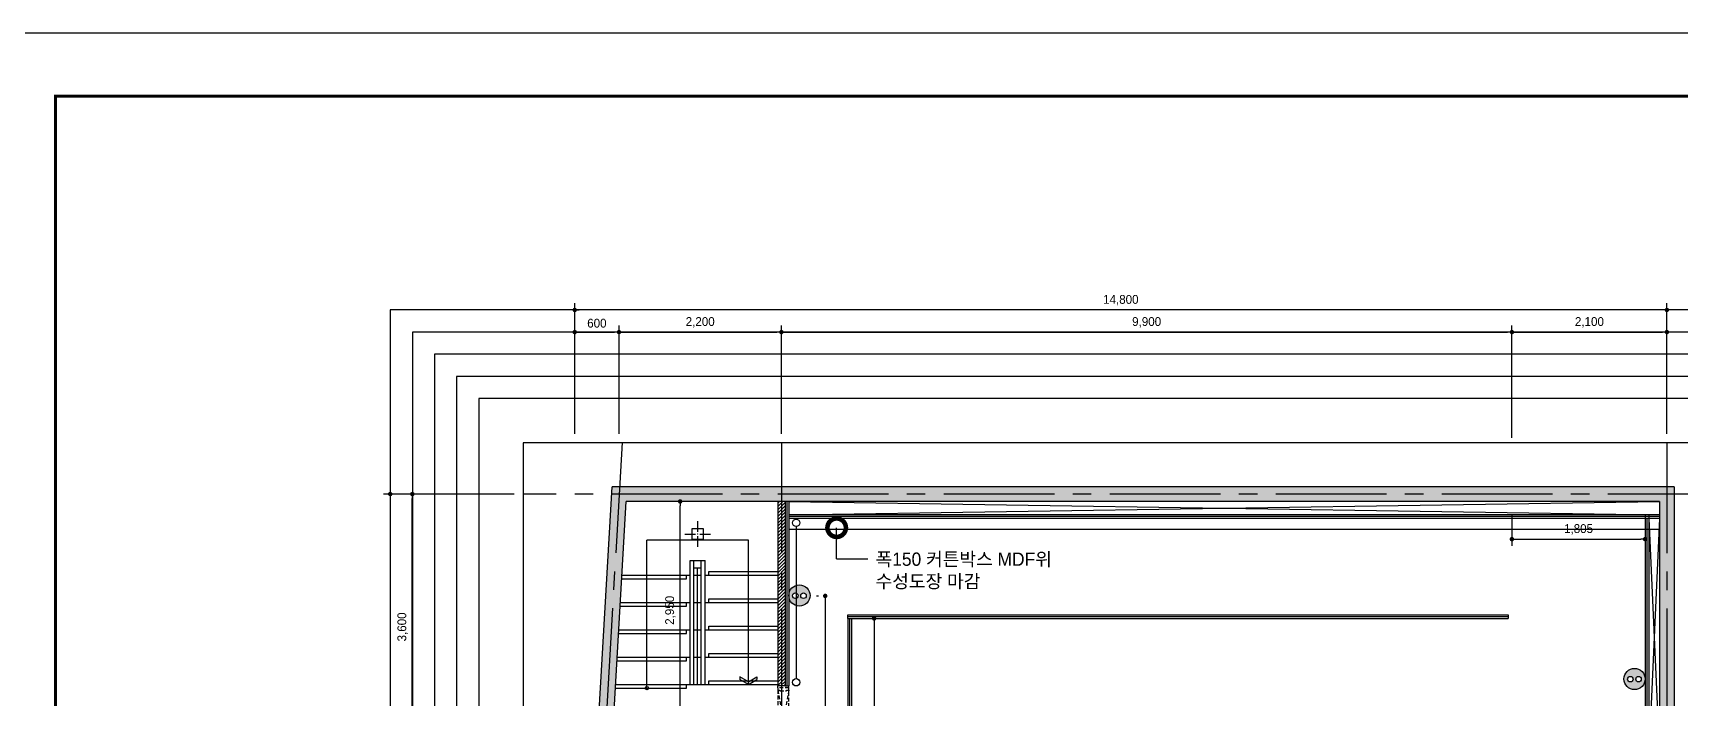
# Model space of a CAD drawing. Header units: millimetres. Extents: x -224448 to 1592092, y -164641 to 319001.
# Drawn here: x -53167 to -30847, y 230763 to 239774 of the extents above; entities that cross this region are included whole.
import ezdxf

# ---------------------------------------------------------------- set-up
doc = ezdxf.new("R2010")
doc.units = ezdxf.units.MM
doc.linetypes.add('CENTER2', pattern=[1.125, 0.75, -0.125, 0.125, -0.125])
doc.linetypes.add('HIDDEN', pattern=[9.525, 6.35, -3.175])
doc.layers.get('Defpoints').update_dxf_attribs({"color": 35})
for name, color, linetype in [('ARREA', 1, 'Continuous'), ('DIM', 3, 'Continuous'), ('I-LIGHT', 1, 'Continuous'), ('I-SYM', 4, 'Continuous'), ('I-TEXT', 7, 'Continuous'), ('I_CON', 2, 'Continuous'), ('I_FORMAT', 7, 'Continuous'), ('I_FUR', 6, 'Continuous'), ('I_HAT', 8, 'Continuous'), ('I_WALL', 3, 'Continuous')]:
    doc.layers.add(name, color=color, linetype=linetype)
doc.styles.add('IABU-글꼴스타일', font='')
doc.styles.add('NTOP', font='Dotum.ttf')
doc.styles.get('IABU-글꼴스타일').set_extended_font_data('HY울릉도L')
doc.linetypes.add('BATTING', pattern='A,0.00254,-2.54,[134,ltypeshp.shx,S=2.54,R=0,X=-2.54,Y=0],-5.08,[134,ltypeshp.shx,S=2.54,R=180,X=2.54,Y=0],-2.54', length=10.16254)
doc.dimstyles.new('IABC-100 (SUB)', dxfattribs={"dimscale": 60, "dimtxt": 2, "dimasz": 1, "dimexe": 1.5, "dimexo": 2, "dimgap": 1, "dimtad": 1, "dimdec": 0, "dimdsep": 46, "dimlunit": 6, "dimtxsty": 'IABU-글꼴스타일', "dimblk": '1234_Dot', "dimcen": 1, "dimclrd": 4, "dimclre": 4, "dimclrt": 7, "dimadec": 0, "dimazin": 0, "dimtfac": 1, "dimtdec": 0, "dimtix": 1, "dimtmove": 2, "dimatfit": 3, "dimldrblk": '1234_Dot', "dimfxl": 2, "dimtolj": 1, "dimtzin": 0, "dimarcsym": 0})

# ---------------------------------------------------------------- blocks, each defined once
blk = doc.blocks.new('FR1')
at = {"layer": 'Defpoints'}
blk.add_lwpolyline([(89059, 47504), (131059, 47504), (131059, 17804), (89059, 17804)], close=True, dxfattribs=at)
at = {"layer": 'I_FORMAT', "const_width": 50.2}
blk.add_lwpolyline([(126044, 18873), (90159, 18873), (90159, 46435), (126044, 46435)], dxfattribs=at)
blk = doc.blocks.new('1234_Dot')
at = {"color": 0, "linetype": 'ByBlock', "lineweight": -2}
blk.add_line((-0.5, 0), (-1, 0), dxfattribs=at)
at = {"color": 0, "linetype": 'ByBlock', "const_width": 0.5}
blk.add_lwpolyline([(-0.25, 0, 1), (0.25, 0, 1)], format="xyb", close=True, dxfattribs=at)
blk = doc.blocks.new('*D701')
at = {"layer": 'Defpoints', "color": 0, "ltscale": 50, "transparency": 16777216}
for p in [(-45225, 235721), (-45825, 234221), (-45225, 234221)]:
    blk.add_point(p, dxfattribs=at)
at = {"layer": 'DIM', "color": 4, "lineweight": -2, "ltscale": 50, "transparency": 16777216}
for p, q in [((-45825, 234341), (-45825, 235811)), ((-45765, 235721), (-45285, 235721)), ((-45225, 234341), (-45225, 235811))]:
    blk.add_line(p, q, dxfattribs=at)
at = {"layer": 'DIM', "color": 4, "lineweight": -2, "ltscale": 50, "transparency": 16777216, "xscale": 60, "yscale": 60, "zscale": 60, "rotation": 180}
blk.add_blockref('1234_Dot', (-45825, 235721), dxfattribs=at)
at = {"layer": 'DIM', "color": 4, "lineweight": -2, "ltscale": 50, "transparency": 16777216, "xscale": 60, "yscale": 60, "zscale": 60}
blk.add_blockref('1234_Dot', (-45225, 235721), dxfattribs=at)
at = {"layer": 'DIM', "color": 7, "ltscale": 50, "transparency": 16777216, "insert": (-45525, 235841), "char_height": 120, "attachment_point": 5, "style": 'IABU-글꼴스타일'}
blk.add_mtext('\\A1;600', dxfattribs=at)
blk = doc.blocks.new('*D702')
at = {"layer": 'Defpoints', "color": 0, "ltscale": 50, "transparency": 16777216}
for p in [(-43025, 235721), (-45225, 234221), (-43025, 234221)]:
    blk.add_point(p, dxfattribs=at)
at = {"layer": 'DIM', "color": 4, "lineweight": -2, "ltscale": 50, "transparency": 16777216}
for p, q in [((-45225, 234341), (-45225, 235811)), ((-45165, 235721), (-43085, 235721)), ((-43025, 234341), (-43025, 235811))]:
    blk.add_line(p, q, dxfattribs=at)
at = {"layer": 'DIM', "color": 4, "lineweight": -2, "ltscale": 50, "transparency": 16777216, "xscale": 60, "yscale": 60, "zscale": 60, "rotation": 180}
blk.add_blockref('1234_Dot', (-45225, 235721), dxfattribs=at)
at = {"layer": 'DIM', "color": 4, "lineweight": -2, "ltscale": 50, "transparency": 16777216, "xscale": 60, "yscale": 60, "zscale": 60}
blk.add_blockref('1234_Dot', (-43025, 235721), dxfattribs=at)
at = {"layer": 'DIM', "color": 7, "ltscale": 50, "transparency": 16777216, "insert": (-44125, 235853), "char_height": 120, "attachment_point": 5, "style": 'IABU-글꼴스타일'}
blk.add_mtext('\\A1;2,200', dxfattribs=at)
blk = doc.blocks.new('*D703')
at = {"layer": 'Defpoints', "color": 0, "ltscale": 50, "transparency": 16777216}
for p in [(-33125, 235721), (-43025, 234221), (-33125, 234170)]:
    blk.add_point(p, dxfattribs=at)
at = {"layer": 'DIM', "color": 4, "lineweight": -2, "ltscale": 50, "transparency": 16777216}
for p, q in [((-43025, 234341), (-43025, 235811)), ((-42965, 235721), (-33185, 235721)), ((-33125, 234290), (-33125, 235811))]:
    blk.add_line(p, q, dxfattribs=at)
at = {"layer": 'DIM', "color": 4, "lineweight": -2, "ltscale": 50, "transparency": 16777216, "xscale": 60, "yscale": 60, "zscale": 60, "rotation": 180}
blk.add_blockref('1234_Dot', (-43025, 235721), dxfattribs=at)
at = {"layer": 'DIM', "color": 4, "lineweight": -2, "ltscale": 50, "transparency": 16777216, "xscale": 60, "yscale": 60, "zscale": 60}
blk.add_blockref('1234_Dot', (-33125, 235721), dxfattribs=at)
at = {"layer": 'DIM', "color": 7, "ltscale": 50, "transparency": 16777216, "insert": (-38075, 235853), "char_height": 120, "attachment_point": 5, "style": 'IABU-글꼴스타일'}
blk.add_mtext('\\A1;9,900', dxfattribs=at)
blk = doc.blocks.new('*D704')
at = {"layer": 'Defpoints', "color": 0, "ltscale": 50, "transparency": 16777216}
for p in [(-31025, 235721), (-33125, 234221), (-31025, 234221)]:
    blk.add_point(p, dxfattribs=at)
at = {"layer": 'DIM', "color": 4, "lineweight": -2, "ltscale": 50, "transparency": 16777216}
for p, q in [((-33125, 234341), (-33125, 235811)), ((-33065, 235721), (-31085, 235721)), ((-31025, 234341), (-31025, 235811))]:
    blk.add_line(p, q, dxfattribs=at)
at = {"layer": 'DIM', "color": 4, "lineweight": -2, "ltscale": 50, "transparency": 16777216, "xscale": 60, "yscale": 60, "zscale": 60, "rotation": 180}
blk.add_blockref('1234_Dot', (-33125, 235721), dxfattribs=at)
at = {"layer": 'DIM', "color": 4, "lineweight": -2, "ltscale": 50, "transparency": 16777216, "xscale": 60, "yscale": 60, "zscale": 60}
blk.add_blockref('1234_Dot', (-31025, 235721), dxfattribs=at)
at = {"layer": 'DIM', "color": 7, "ltscale": 50, "transparency": 16777216, "insert": (-32075, 235853), "char_height": 120, "attachment_point": 5, "style": 'IABU-글꼴스타일'}
blk.add_mtext('\\A1;2,100', dxfattribs=at)
blk = doc.blocks.new('*D712')
at = {"layer": 'Defpoints', "color": 0, "ltscale": 50, "transparency": 16777216}
for p in [(-45825, 236021), (-45825, 234221), (-31025, 234227)]:
    blk.add_point(p, dxfattribs=at)
at = {"layer": 'DIM', "color": 4, "lineweight": -2, "ltscale": 50, "transparency": 16777216}
for p, q in [((-45825, 234341), (-45825, 236111)), ((-31085, 236021), (-45765, 236021)), ((-31025, 234347), (-31025, 236111))]:
    blk.add_line(p, q, dxfattribs=at)
at = {"layer": 'DIM', "color": 4, "lineweight": -2, "ltscale": 50, "transparency": 16777216, "xscale": 60, "yscale": 60, "zscale": 60, "rotation": 180}
blk.add_blockref('1234_Dot', (-45825, 236021), dxfattribs=at)
at = {"layer": 'DIM', "color": 4, "lineweight": -2, "ltscale": 50, "transparency": 16777216, "xscale": 60, "yscale": 60, "zscale": 60}
blk.add_blockref('1234_Dot', (-31025, 236021), dxfattribs=at)
at = {"layer": 'DIM', "color": 7, "ltscale": 50, "transparency": 16777216, "insert": (-38425, 236153), "char_height": 120, "attachment_point": 5, "style": 'IABU-글꼴스타일'}
blk.add_mtext('\\A1;14,800', dxfattribs=at)
blk = doc.blocks.new('*D718')
at = {"layer": 'Defpoints', "color": 0, "ltscale": 50, "transparency": 16777216}
for p in [(-48026, 233527), (-46526, 233527), (-46526, 229927)]:
    blk.add_point(p, dxfattribs=at)
at = {"layer": 'DIM', "color": 4, "lineweight": -2, "ltscale": 50, "transparency": 16777216}
for p, q in [((-46646, 233527), (-48116, 233527)), ((-48026, 229987), (-48026, 233467)), ((-46646, 229927), (-48116, 229927))]:
    blk.add_line(p, q, dxfattribs=at)
at = {"layer": 'DIM', "color": 4, "lineweight": -2, "ltscale": 50, "transparency": 16777216, "xscale": 60, "yscale": 60, "zscale": 60}
for p, rotation in [((-48026, 233527), 90), ((-48026, 229927), 270)]:
    blk.add_blockref('1234_Dot', p, dxfattribs=dict(at, rotation=rotation))
at = {"layer": 'DIM', "color": 7, "ltscale": 50, "transparency": 16777216, "insert": (-48157, 231727), "char_height": 120, "attachment_point": 5, "rotation": 90, "style": 'IABU-글꼴스타일'}
blk.add_mtext('\\A1;3,600', dxfattribs=at)
blk = doc.blocks.new('*D719')
at = {"layer": 'Defpoints', "color": 0, "ltscale": 50, "transparency": 16777216}
for p in [(-46526, 233527), (-48326, 223027), (-46526, 223027)]:
    blk.add_point(p, dxfattribs=at)
at = {"layer": 'DIM', "color": 4, "lineweight": -2, "ltscale": 50, "transparency": 16777216}
for p, q in [((-46646, 233527), (-48416, 233527)), ((-48326, 233467), (-48326, 223087)), ((-46646, 223027), (-48416, 223027))]:
    blk.add_line(p, q, dxfattribs=at)
at = {"layer": 'DIM', "color": 4, "lineweight": -2, "ltscale": 50, "transparency": 16777216, "xscale": 60, "yscale": 60, "zscale": 60}
for p, rotation in [((-48326, 233527), 90), ((-48326, 223027), 270)]:
    blk.add_blockref('1234_Dot', p, dxfattribs=dict(at, rotation=rotation))
at = {"layer": 'DIM', "color": 7, "ltscale": 50, "transparency": 16777216, "insert": (-48457, 228277), "char_height": 120, "attachment_point": 5, "rotation": 90, "style": 'IABU-글꼴스타일'}
blk.add_mtext('\\A1;10,500', dxfattribs=at)
blk = doc.blocks.new('J851')
at = {"layer": 'I_FUR', "color": 8, "linetype": 'HIDDEN', "ltscale": 8}
for p, q in [((59305, 51306), (59305, 51456)), ((59305, 51456), (59335, 51456)), ((60175, 51456), (59335, 51456)), ((59335, 51456), (59335, 51426)), ((60175, 51306), (59335, 51456)), ((60175, 51456), (59335, 51306)), ((59335, 51426), (59345, 51426)), ((59345, 51426), (59345, 51336)), ((60175, 51426), (60165, 51426)), ((60165, 51426), (60165, 51336)), ((60205, 51456), (60175, 51456)), ((60175, 51456), (60175, 51426)), ((60205, 51306), (60205, 51456)), ((59335, 51306), (59305, 51306)), ((59305, 51306), (59305, 51306)), ((59345, 51336), (59335, 51336)), ((59335, 51336), (59335, 51306)), ((59335, 51306), (60175, 51306)), ((60165, 51336), (60175, 51336)), ((60175, 51336), (60175, 51306)), ((60175, 51306), (60205, 51306)), ((60205, 51306), (60205, 51306))]:
    blk.add_line(p, q, dxfattribs=at)
blk = doc.blocks.new('콘센트')
at = {"ltscale": 50}
h = blk.add_hatch(color=150, dxfattribs=at)
h.dxf.hatch_style = 1
edge = h.paths.add_edge_path()
edge.add_arc((-34286, -6087), 100, 0, 360)
edge = h.paths.add_edge_path(flags=16)
edge.add_arc((-34248, -6089), 26, 0, 360)
edge = h.paths.add_edge_path(flags=16)
edge.add_arc((-34325, -6089), 26, 0, 360)
at = {"color": 150, "ltscale": 50}
for centre, radius in [((-34286, -6087), 100), ((-34325, -6089), 26), ((-34248, -6089), 26)]:
    blk.add_circle(centre, radius, dxfattribs=at)
blk = doc.blocks.new('*D721')
at = {"layer": 'Defpoints', "color": 0, "ltscale": 50, "transparency": 16777216}
for p in [(-42431, 232147), (-42637, 227947), (-42431, 227947)]:
    blk.add_point(p, dxfattribs=at)
at = {"layer": 'DIM', "color": 4, "lineweight": -2, "ltscale": 50, "transparency": 16777216}
for p, q in [((-42551, 232147), (-42521, 232147)), ((-42431, 232087), (-42431, 228007)), ((-42517, 227947), (-42341, 227947))]:
    blk.add_line(p, q, dxfattribs=at)
at = {"layer": 'DIM', "color": 4, "lineweight": -2, "ltscale": 50, "transparency": 16777216, "xscale": 60, "yscale": 60, "zscale": 60}
for p, rotation in [((-42431, 232147), 90), ((-42431, 227947), 270)]:
    blk.add_blockref('1234_Dot', p, dxfattribs=dict(at, rotation=rotation))
at = {"layer": 'DIM', "color": 7, "ltscale": 50, "transparency": 16777216, "insert": (-42562, 230047), "char_height": 120, "attachment_point": 5, "rotation": 90, "style": 'IABU-글꼴스타일'}
blk.add_mtext('\\A1;4,200', dxfattribs=at)
blk = doc.blocks.new('*D730')
at = {"layer": 'Defpoints', "color": 0, "ltscale": 50, "transparency": 16777216}
for p in [(-44397, 233427), (-44161, 233427), (-44161, 230477)]:
    blk.add_point(p, dxfattribs=at)
at = {"layer": 'DIM', "color": 4, "lineweight": -2, "ltscale": 50, "transparency": 16777216}
for p, q in [((-44281, 233427), (-44487, 233427)), ((-44397, 230537), (-44397, 233367)), ((-44281, 230477), (-44487, 230477))]:
    blk.add_line(p, q, dxfattribs=at)
at = {"layer": 'DIM', "color": 4, "lineweight": -2, "ltscale": 50, "transparency": 16777216, "xscale": 60, "yscale": 60, "zscale": 60}
for p, rotation in [((-44397, 233427), 90), ((-44397, 230477), 270)]:
    blk.add_blockref('1234_Dot', p, dxfattribs=dict(at, rotation=rotation))
at = {"layer": 'DIM', "color": 7, "ltscale": 50, "transparency": 16777216, "insert": (-44528, 231952), "char_height": 120, "attachment_point": 5, "rotation": 90, "style": 'IABU-글꼴스타일'}
blk.add_mtext('\\A1;2,950', dxfattribs=at)
blk = doc.blocks.new('*D735')
at = {"layer": 'Defpoints', "color": 0, "ltscale": 50, "transparency": 16777216}
for p in [(-33125, 233367), (-31320, 233237), (-31320, 232916)]:
    blk.add_point(p, dxfattribs=at)
at = {"layer": 'DIM', "color": 4, "lineweight": -2, "ltscale": 50, "transparency": 16777216}
for p, q in [((-33125, 233247), (-33125, 232826)), ((-31320, 233117), (-31320, 232826)), ((-33065, 232916), (-31380, 232916))]:
    blk.add_line(p, q, dxfattribs=at)
at = {"layer": 'DIM', "color": 4, "lineweight": -2, "ltscale": 50, "transparency": 16777216, "xscale": 60, "yscale": 60, "zscale": 60, "rotation": 180}
blk.add_blockref('1234_Dot', (-33125, 232916), dxfattribs=at)
at = {"layer": 'DIM', "color": 4, "lineweight": -2, "ltscale": 50, "transparency": 16777216, "xscale": 60, "yscale": 60, "zscale": 60}
blk.add_blockref('1234_Dot', (-31320, 232916), dxfattribs=at)
at = {"layer": 'DIM', "color": 7, "ltscale": 50, "transparency": 16777216, "insert": (-32222, 233048), "char_height": 120, "attachment_point": 5, "style": 'IABU-글꼴스타일'}
blk.add_mtext('\\A1;1,805', dxfattribs=at)
blk = doc.blocks.new('_DotSmall')
at = {"color": 0, "linetype": 'ByBlock', "const_width": 0.5}
blk.add_lwpolyline([(-0.0625, 0, 1), (0.0625, 0, 1)], format="xyb", close=True, dxfattribs=at)
blk = doc.blocks.new('j855')
at = {"layer": 'I-LIGHT'}
for p, q in [((96560, 140397), (96705, 140397)), ((96735, 140572), (96735, 140427)), ((96735, 140398), (96735, 140396)), ((96765, 140397), (96910, 140397)), ((96735, 140367), (96735, 140222))]:
    blk.add_line(p, q, dxfattribs=at)
at = {"layer": 'I-LIGHT', "ltscale": 50}
blk.add_lwpolyline([(96660, 140472), (96810, 140472), (96810, 140322), (96660, 140322)], close=True, dxfattribs=at)
at = {"layer": 'I-LIGHT'}
blk.add_lwpolyline([(96736, 140397), (96735, 140397), (96734, 140397)], dxfattribs=at)
blk = doc.blocks.new('*D781')
at = {"layer": 'Defpoints', "color": 0, "ltscale": 50, "transparency": 16777216}
for p in [(-42075, 231842), (-42075, 227152), (-41768, 227152)]:
    blk.add_point(p, dxfattribs=at)
at = {"layer": 'DIM', "color": 4, "lineweight": -2, "ltscale": 50, "transparency": 16777216}
for p, q in [((-41955, 231842), (-41678, 231842)), ((-41768, 231782), (-41768, 227212)), ((-41955, 227152), (-41678, 227152))]:
    blk.add_line(p, q, dxfattribs=at)
at = {"layer": 'DIM', "color": 4, "lineweight": -2, "ltscale": 50, "transparency": 16777216, "xscale": 60, "yscale": 60, "zscale": 60}
for p, rotation in [((-41768, 231842), 90), ((-41768, 227152), 270)]:
    blk.add_blockref('1234_Dot', p, dxfattribs=dict(at, rotation=rotation))
at = {"layer": 'DIM', "color": 7, "ltscale": 50, "transparency": 16777216, "insert": (-41899, 229497), "char_height": 120, "attachment_point": 5, "rotation": 90, "style": 'IABU-글꼴스타일'}
blk.add_mtext('\\A1;4,690', dxfattribs=at)

msp = doc.modelspace()

# ---------------------------------------------------------------- hatches: boundary and pattern name
at = {"layer": 'I_HAT', "true_color": 0x000000}
h = msp.add_hatch(color=18, dxfattribs=at)
h.dxf.hatch_style = 1
h.paths.add_polyline_path([(-30924.535, 233627.026), (-45318.984, 233627.026), (-45930.412, 222927.026), (-30924.535, 222927.026)])
h.paths.add_polyline_path([(-31124.535, 233427.026), (-31124.535, 223127.026), (-45718.657, 223127.026), (-45130.086, 233427.026)], flags=16)
h.paths.add_polyline_path([(-43472.035, 232904.103), (-43472.035, 232478.123), (-43074.535, 232478.123), (-43074.535, 230927.026), (-42974.535, 230927.026), (-42949.535, 230927.026), (-42949.535, 233402.026), (-31149.535, 233402.026), (-31149.535, 229977.026), (-31174.535, 229977.026), (-31174.535, 233377.026), (-42924.535, 233377.026), (-42924.535, 230927.026), (-42974.535, 230927.026), (-43074.535, 230927.026), (-43074.535, 230948.123), (-44059.535, 230948.123), (-44259.535, 230948.123), (-44309.535, 230948.123), (-44309.535, 230898.123), (-44823.799, 230898.123, -1), (-44870.27, 230898.123, -0.414213562), (-44847.035, 230921.359), (-44847.035, 232904.103)], flags=0)
h.paths.add_polyline_path([(-44059.535, 232628.123), (-44059.535, 231688.123), (-44009.535, 231688.123), (-44009.535, 231738.123), (-43472.035, 231738.123), (-43472.035, 230998.123), (-43445.432, 230998.123), (-43357.757, 231048.742), (-43357.757, 231014.101), (-43472.035, 230948.123), (-43586.312, 231014.101), (-43586.312, 231048.742), (-43498.637, 230998.123), (-43472.035, 230998.123), (-43472.035, 231318.123), (-44059.535, 231318.123), (-44059.535, 232628.123), (-44109.535, 232628.123), (-44109.535, 231318.123), (-44209.535, 231318.123), (-44209.535, 232628.123)], flags=0)
h.paths.add_polyline_path([(-42974.535, 230027.026), (-42924.535, 230027.026), (-42924.535, 225627.026), (-42974.535, 225627.026)], flags=0)
h.paths.add_polyline_path([(-43074.535, 229877.026), (-43074.535, 223127.026), (-45332.943, 229877.026)], flags=0)
h.paths.add_polyline_path([(-33074.535, 228797.026), (-32582.671, 228797.026, -1), (-32536.2, 228797.026), (-32074.535, 228797.026), (-32074.535, 226977.026), (-32074.535, 226877.026), (-33074.535, 226877.026), (-32099.535, 225002.026), (-33074.535, 223127.026), (-33074.535, 226877.026), (-32074.535, 226877.026), (-32074.535, 226977.026), (-32124.535, 226977.026), (-33074.535, 226977.026)], flags=0)
h.paths.add_polyline_path([(-32124.535, 228527.026), (-32124.535, 227177.026), (-32174.535, 227177.026), (-32174.535, 227127.026), (-33006.936, 227127.026), (-33006.936, 227177.026), (-32559.436, 227177.026), (-32673.713, 227243.004), (-32673.713, 227277.645), (-32559.436, 227211.667), (-32559.436, 227397.026), (-33006.936, 227397.026), (-33006.936, 227447.026), (-32559.436, 227447.026), (-32559.436, 227667.026), (-33006.936, 227667.026), (-33006.936, 227717.026), (-32559.436, 227717.026), (-32559.436, 227937.026), (-33006.936, 227937.026), (-33006.936, 227987.026), (-32559.436, 227987.026), (-32559.436, 228207.026), (-33006.936, 228207.026), (-33006.936, 228257.026), (-32559.436, 228257.026), (-32559.436, 228477.026), (-33006.936, 228477.026), (-33006.936, 228527.026)], flags=0)
at = {"layer": 'I_HAT'}
h = msp.add_hatch(dxfattribs=at)
h.set_pattern_fill('ANSI31', color=256, scale=10)
h.set_pattern_definition([(45, (29872.41, 179460.043), (-22.45064, 22.45064), [])])
h.paths.add_polyline_path([(-42974.535, 233427.026), (-43074.535, 233427.026), (-43074.535, 230927.026), (-42974.535, 230927.026)])
h = msp.add_hatch(dxfattribs=at)
h.set_pattern_fill('ANSI31', color=256, scale=10)
h.set_pattern_definition([(45, (33680.907, 80373.456), (-22.4506403, 22.4506403), [])])
h.paths.add_polyline_path([(-43024.535, 229927.026), (-45330.086, 229927.026), (-45332.943, 229877.026), (-43074.535, 229877.026), (-43074.535, 225577.026), (-43024.535, 225577.026)])
h.paths.add_polyline_path([(-42974.535, 229927.026), (-43024.535, 229927.026), (-43024.535, 225577.026), (-42924.535, 225577.026), (-42924.535, 225627.026), (-42974.535, 225627.026)])
h.paths.add_polyline_path([(-43024.535, 229977.026), (-43074.535, 229977.026), (-45327.229, 229977.026), (-45330.086, 229927.026), (-43024.535, 229927.026)])
h.paths.add_polyline_path([(-42974.535, 229977.026), (-43024.535, 229977.026), (-43024.535, 229927.026), (-42974.535, 229927.026)])
h.paths.add_polyline_path([(-42974.535, 225527.026), (-42924.535, 225527.026), (-42924.535, 225577.026), (-43024.535, 225577.026), (-43024.535, 223127.026), (-42974.535, 223127.026)])
h.paths.add_polyline_path([(-43024.535, 225577.026), (-43074.535, 225577.026), (-43074.535, 223127.026), (-43024.535, 223127.026)])
h.paths.add_polyline_path([(-35774.513, 223552.44), (-35234.513, 223552.44), (-35234.513, 223755.297), (-35774.513, 223755.297)], flags=9)
h.paths.add_polyline_path([(-37934.85, 224765.053), (-37291.719, 224765.053), (-37291.719, 225012.338), (-37934.85, 225012.338)], flags=9)
h.paths.add_polyline_path([(-37846.394, 228814.799), (-37096.075, 228814.799), (-37096.075, 229103.299), (-37846.394, 229103.299)], flags=9)
h.paths.add_polyline_path([(-39612.603, 227454.17), (-37198.115, 227454.17), (-37198.115, 227752.287), (-39612.603, 227752.287)], flags=9)
h.paths.add_polyline_path([(-39586.159, 227711.72), (-37048.323, 227711.72), (-37048.323, 228001.32), (-39586.159, 228001.32)], flags=9)
h.paths.add_polyline_path([(-39633.6, 227945.552), (-38624.628, 227945.552), (-38624.628, 228243.669), (-39633.6, 228243.669)], flags=9)
h.paths.add_polyline_path([(-39600.381, 228143.552), (-34544.583, 228143.552), (-34544.583, 228441.669), (-39600.381, 228441.669)], flags=9)
h.paths.add_polyline_path([(-32190.18, 224694.853), (-31548.633, 224694.853), (-31548.633, 224983.352), (-32190.18, 224983.352)], flags=9)
h.paths.add_polyline_path([(-32767.574, 224384.364), (-31576.762, 224384.364), (-31576.762, 224757.067), (-32767.574, 224757.067)], flags=9)
h.paths.add_polyline_path([(-41811.35, 231973.065), (-39602.968, 231973.065), (-39602.968, 232833.855), (-41811.35, 232833.855)], flags=9)
h.paths.add_polyline_path([(-38321.401, 224426.558), (-37675.995, 224426.558), (-37675.995, 224799.261), (-38321.401, 224799.261)], flags=9)
h.paths.add_polyline_path([(-38869.733, 228500.051), (-37133.515, 228500.051), (-37133.515, 228872.754), (-38869.733, 228872.754)], flags=9)

# ---------------------------------------------------------------- linework, layer by layer
at = {"color": 9}
for p, q in [((-42924.535, 233247.026), (-31124.535, 233427.026)), ((-42924.535, 233427.026), (-31124.535, 233247.026)), ((-31124.535, 233197.026), (-31269.926, 229977.026)), ((-31269.926, 233197.026), (-31124.535, 229977.026))]:
    msp.add_line(p, q, dxfattribs=at)
at = {"layer": 'ARREA', "color": 1, "linetype": 'CENTER2', "ltscale": 2000}
for p, q in [((-45184.535, 234227.026), (-45864.535, 222327.026)), ((-43024.535, 234227.026), (-43024.535, 222327.026)), ((-31024.535, 234227.026), (-31024.535, 222327.026)), ((-30324.535, 233527.026), (-46525.677, 233527.026))]:
    msp.add_line(p, q, dxfattribs=at)
at = {"layer": 'Defpoints'}
for points in [[(-28524.535, 236021.093), (-48325.677, 236021.093), (-48325.677, 220527.026), (-28524.535, 220527.026)], [(-28824.535, 235721.093), (-48025.677, 235721.093), (-48025.677, 220827.026), (-28824.535, 220827.026)], [(-29124.535, 235421.093), (-47725.677, 235421.093), (-47725.677, 221127.026), (-29124.535, 221127.026)], [(-29424.535, 235121.093), (-47425.677, 235121.093), (-47425.677, 221427.026), (-29424.535, 221427.026)], [(-29724.535, 234821.093), (-47125.677, 234821.093), (-47125.677, 221727.026), (-29724.535, 221727.026)], [(-30324.535, 234221.093), (-46525.677, 234221.093), (-46525.677, 222327.026), (-30324.535, 222327.026)]]:
    msp.add_lwpolyline(points, close=True, dxfattribs=at)
at = {"layer": 'I-LIGHT', "color": 6, "ltscale": 50}
for p, q in [((-42124.535, 231842.026), (-42124.535, 231892.026)), ((-42124.535, 231892.026), (-33174.535, 231892.026)), ((-42124.535, 231842.026), (-33174.535, 231842.026)), ((-42124.535, 231842.026), (-42124.535, 227152.026)), ((-42074.535, 231842.026), (-42074.535, 227152.026)), ((-33174.535, 231892.026), (-33174.535, 231842.026))]:
    msp.add_line(p, q, dxfattribs=at)
at = {"layer": 'I-SYM', "color": 8, "linetype": 'Continuous', "ltscale": 0.5}
for q in [(-42275.615, 233071.349), (-41853.379, 232649.577)]:
    msp.add_line((-42275.615, 232649.577), q, dxfattribs=at)
at = {"layer": 'I_CON'}
for p, q in [((-45930.412, 222927.026), (-45318.984, 233627.026)), ((-30924.535, 233627.026), (-45318.984, 233627.026)), ((-30924.535, 233627.026), (-30924.535, 222927.026)), ((-45718.657, 223127.026), (-45130.086, 233427.026)), ((-31124.535, 233427.026), (-45130.086, 233427.026)), ((-31124.535, 233427.026), (-31124.535, 223127.026))]:
    msp.add_line(p, q, dxfattribs=at)
at = {"layer": 'I_FUR', "color": 8, "linetype": 'BATTING', "ltscale": 2.4}
for p, q in [((-42949.535, 233427.026), (-42949.535, 230927.026)), ((-31124.535, 233222.026), (-42924.535, 233222.026)), ((-31294.926, 233197.026), (-31294.926, 229977.026))]:
    msp.add_line(p, q, dxfattribs=at)
at = {"layer": 'I_FUR'}
msp.add_line((-42824.535, 233086.48), (-42824.535, 231027.026), dxfattribs=at)
for centre in [(-42824.535, 233136.48), (-42824.535, 230977.026)]:
    msp.add_circle(centre, 50, dxfattribs=at)
at = {"layer": 'I_HAT'}
for p, q in [((-44847.035, 230898.123), (-44847.035, 232904.103)), ((-43472.035, 232904.103), (-44847.035, 232904.103)), ((-43472.035, 231688.123), (-43472.035, 232904.103)), ((-44259.535, 230948.123), (-44259.535, 232628.123)), ((-44259.535, 232628.123), (-44059.535, 232628.123)), ((-44209.535, 230948.123), (-44209.535, 232628.123)), ((-44209.535, 232628.123), (-44109.535, 232628.123)), ((-44109.535, 230948.123), (-44109.535, 232628.123)), ((-44059.535, 230948.123), (-44059.535, 232628.123)), ((-45190.023, 232378.123), (-44309.535, 232378.123)), ((-45187.166, 232428.123), (-44259.535, 232428.123)), ((-44309.535, 232378.123), (-44309.535, 232428.123)), ((-44209.535, 232528.123), (-44109.535, 232528.123)), ((-44209.535, 232428.123), (-44109.535, 232428.123)), ((-44159.535, 230948.123), (-44159.535, 232528.123)), ((-44059.535, 232428.123), (-43074.535, 232428.123)), ((-44009.535, 232478.123), (-43074.535, 232478.123)), ((-44009.535, 232428.123), (-44009.535, 232478.123)), ((-45211.166, 232008.123), (-44309.535, 232008.123)), ((-45208.309, 232058.123), (-44259.535, 232058.123)), ((-44309.535, 232008.123), (-44309.535, 232058.123)), ((-44209.535, 232058.123), (-44109.535, 232058.123)), ((-44059.535, 232058.123), (-43074.535, 232058.123)), ((-44009.535, 232108.123), (-43074.535, 232108.123)), ((-44009.535, 232058.123), (-44009.535, 232108.123)), ((-45229.452, 231688.123), (-44259.535, 231688.123)), ((-44309.535, 231638.123), (-44309.535, 231688.123)), ((-44209.535, 231688.123), (-44109.535, 231688.123)), ((-44059.535, 231688.123), (-43074.535, 231688.123)), ((-44009.535, 231738.123), (-43074.535, 231738.123)), ((-44009.535, 231688.123), (-44009.535, 231738.123)), ((-43472.035, 230948.123), (-43472.035, 231844.701)), ((-42124.535, 231867.026), (-33174.535, 231867.026)), ((-42099.535, 231842.026), (-42099.535, 227152.026)), ((-45232.309, 231638.123), (-44309.535, 231638.123)), ((-45253.452, 231268.123), (-44309.535, 231268.123)), ((-45250.595, 231318.123), (-44259.535, 231318.123)), ((-44309.535, 231268.123), (-44309.535, 231318.123)), ((-44209.535, 231318.123), (-44109.535, 231318.123)), ((-44059.535, 231318.123), (-43074.535, 231318.123)), ((-44009.535, 231368.123), (-43074.535, 231368.123)), ((-44009.535, 231318.123), (-44009.535, 231368.123)), ((-43472.035, 230982.764), (-43586.312, 231048.742)), ((-43586.312, 231048.742), (-43586.312, 231014.101)), ((-43472.035, 230982.764), (-43357.757, 231048.742)), ((-43357.757, 231048.742), (-43357.757, 231014.101)), ((-45274.595, 230898.123), (-44309.535, 230898.123)), ((-45271.737, 230948.123), (-44259.535, 230948.123)), ((-44309.535, 230898.123), (-44309.535, 230948.123)), ((-44259.535, 230948.123), (-44059.535, 230948.123)), ((-44059.535, 230948.123), (-43074.535, 230948.123)), ((-44009.535, 230998.123), (-43074.535, 230998.123)), ((-44009.535, 230948.123), (-44009.535, 230998.123)), ((-43472.035, 230948.123), (-43586.312, 231014.101)), ((-43472.035, 230948.123), (-43357.757, 231014.101)), ((-43074.539, 230902.028), (-43074.539, 230927.026)), ((-42924.539, 230902.028), (-42924.539, 230927.026))]:
    msp.add_line(p, q, dxfattribs=at)
msp.add_circle((-44847.035, 230898.123), 23.235, dxfattribs=at)
at = {"layer": 'I_WALL'}
for p, q in [((-43074.535, 233427.026), (-43074.535, 230927.026)), ((-42974.535, 233427.026), (-42974.535, 230927.026)), ((-42924.535, 233427.026), (-42924.535, 230927.026)), ((-31124.535, 233247.026), (-42924.535, 233247.026)), ((-31124.535, 233197.026), (-42924.535, 233197.026)), ((-31124.535, 233047.026), (-42924.535, 233047.026)), ((-31319.926, 233247.026), (-31319.926, 229977.026)), ((-31269.926, 233247.026), (-31269.926, 229977.026)), ((-42974.535, 230927.026), (-43074.535, 230927.026)), ((-42974.535, 230927.026), (-42924.535, 230927.026))]:
    msp.add_line(p, q, dxfattribs=at)

# ---------------------------------------------------------------- block references
msp.add_blockref('j855', (-140894.87, 92588.235))
at = {"xscale": 1.44, "yscale": 1.44, "zscale": 1.44}
for p in [(6591.633, 240917.972), (17908.242, 239787.055)]:
    msp.add_blockref('콘센트', p, dxfattribs=at)
at = {"layer": 'I-SYM', "color": 8, "linetype": 'Continuous', "ltscale": 0.5, "xscale": 500, "yscale": 500, "zscale": 500, "rotation": 179.9999999999952}
msp.add_blockref('_DotSmall', (-42275.615, 233071.349), dxfattribs=at)
at = {"layer": 'I_HAT', "xscale": 0.8, "yscale": 0.8, "zscale": 0.8}
msp.add_blockref('FR1', (-124986.864, 201770.772), dxfattribs=at)
at = {"layer": 'I_HAT', "rotation": 90}
msp.add_blockref('J851', (8381.893, 170696.921), dxfattribs=at)

# ---------------------------------------------------------------- texts
at = {"layer": 'I-TEXT', "color": 0, "insert": (-41748.185, 232734.852), "char_height": 180, "width": 2444.92077, "attachment_point": 1, "style": 'NTOP'}
msp.add_mtext('폭150 커튼박스 MDF위 수성도장 마감 ', dxfattribs=at)

# ---------------------------------------------------------------- dimensions: what is measured, and where the dimension line sits
at = {"layer": 'DIM', "ltscale": 50}
for base, p1, p2, picture, middle in [((-45824.535, 236021.093), (-31024.535, 234227.026), (-45824.535, 234221.093), '*D712', (-38424.535, 236152.521)), ((-43024.535, 235721.093), (-45224.535, 234221.093), (-43024.535, 234221.093), '*D702', (-44124.535, 235852.521)), ((-33124.535, 235721.093), (-43024.535, 234221.093), (-33124.535, 234169.928), '*D703', (-38074.535, 235852.521)), ((-31024.535, 235721.093), (-33124.535, 234221.093), (-31024.535, 234221.093), '*D704', (-32074.535, 235852.521)), ((-45224.535, 235721.093), (-45824.535, 234221.093), (-45224.535, 234221.093), '*D701', (-45524.535, 235841.093)), ((-31319.926, 232916.238), (-33124.535, 233367.026), (-31319.926, 233237.409), '*D735', (-32222.23, 233047.667))]:
    dim = msp.add_linear_dim(base=base, p1=p1, p2=p2, dimstyle='IABC-100 (SUB)', dxfattribs=at)
    dim.commit()
    dim.dimension.update_dxf_attribs({"geometry": picture, "text_midpoint": middle})
for base, p1, p2, picture, middle in [((-48325.677, 223027.026), (-46525.677, 233527.026), (-46525.677, 223027.026), '*D719', (-48457.105, 228277.026)), ((-48025.677, 233527.026), (-46525.677, 229927.026), (-46525.677, 233527.026), '*D718', (-48157.105, 231727.026)), ((-44396.825, 233427.026), (-44160.532, 230477.028), (-44160.532, 233427.026), '*D730', (-44528.254, 231952.027)), ((-42430.724, 227946.777), (-42430.724, 232146.784), (-42636.535, 227946.777), '*D721', (-42562.153, 230046.78)), ((-41767.638, 227152.026), (-42074.535, 231842.026), (-42074.535, 227152.026), '*D781', (-41899.066, 229497.026))]:
    dim = msp.add_linear_dim(base=base, p1=p1, p2=p2, angle=90, dimstyle='IABC-100 (SUB)', dxfattribs=at)
    dim.commit()
    dim.dimension.update_dxf_attribs({"geometry": picture, "text_midpoint": middle})

doc.saveas('drawing.dxf')
